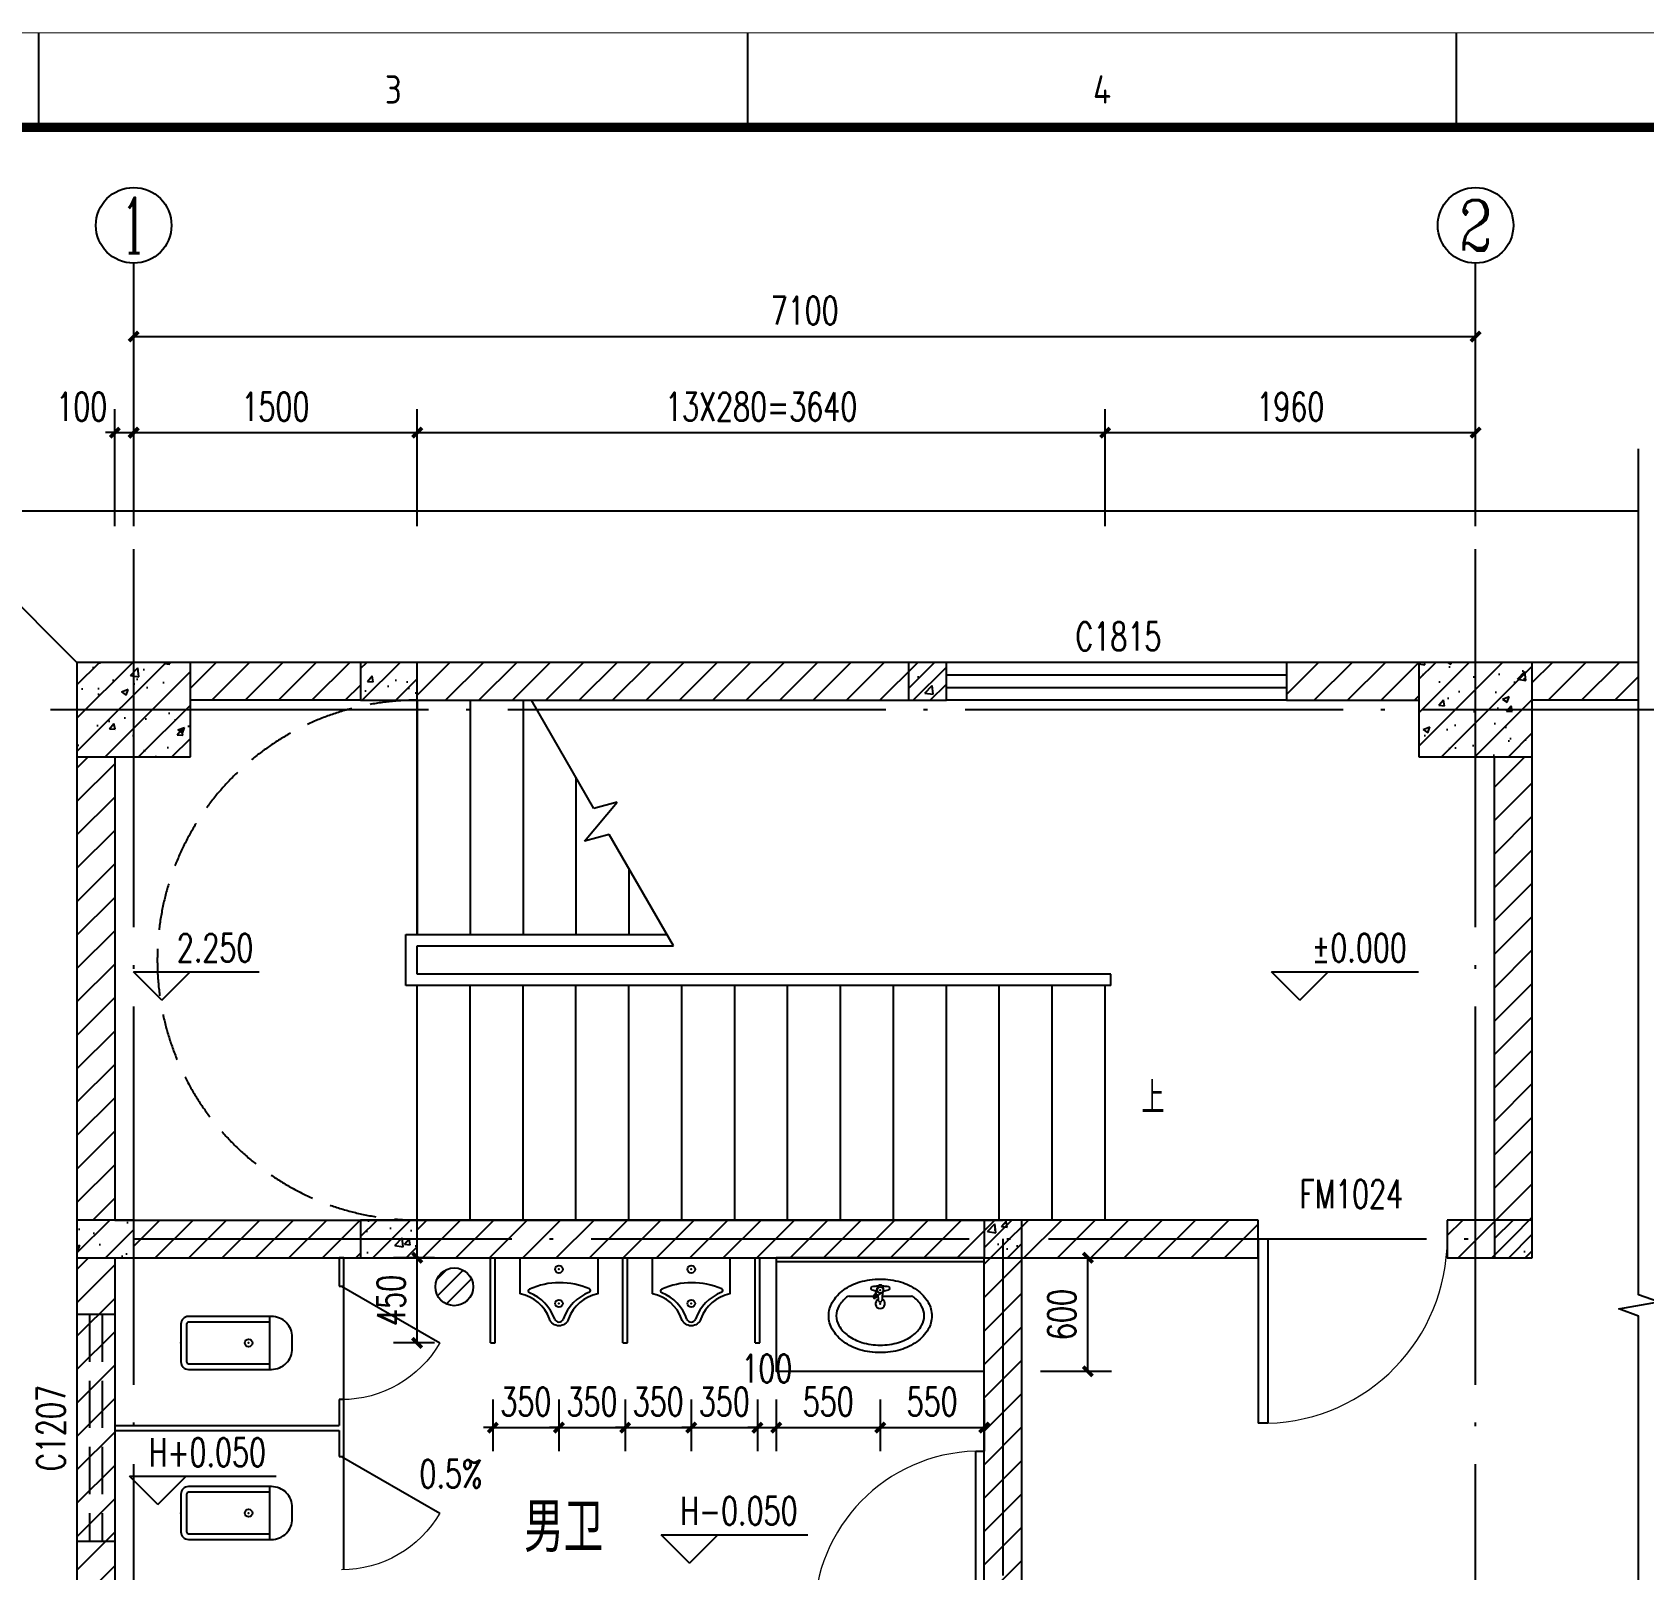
# Model space of a CAD drawing. Extents: x -93062 to 326984, y -142534 to 91021.
# Drawn here: x 149106 to 157633, y -11609 to -3476 of the extents above; entities that cross this region are included whole.
import ezdxf
from ezdxf.enums import TextEntityAlignment as Align

# ---------------------------------------------------------------- set-up
doc = ezdxf.new("R2010")
doc.units = 0
doc.header["$LTSCALE"] = 1000
doc.header["$MEASUREMENT"] = 0
doc.linetypes.add('DASH', pattern=[0.35, 0.25, -0.1])
doc.linetypes.add('DOTE', pattern=[2.42, 2, -0.2, 0.02, -0.2])
doc.layers.get('0').update_dxf_attribs({"color": 8})
doc.layers.get('Defpoints').update_dxf_attribs({"color": 8})
for name, color, linetype in [('AXIS', 8, 'Continuous'), ('AXIS_TEXT', 8, 'Continuous'), ('CENTRE LINE', 8, 'DOTE'), ('COLUMN', 8, 'Continuous'), ('DIM_ELEV', 8, 'Continuous'), ('DIM_SYMB', 8, 'Continuous'), ('DOTE', 8, 'DOTE'), ('GROUND', 8, 'Continuous'), ('LATRINE', 8, 'Continuous'), ('LVTRY', 8, 'Continuous'), ('PUB_DIM', 8, 'Continuous'), ('PUB_HATCH', 8, 'Continuous'), ('PUB_TEXT', 8, 'Continuous'), ('STAIR', 8, 'Continuous'), ('TEXT', 8, 'Continuous'), ('WALL', 8, 'Continuous'), ('WINDOW', 8, 'Continuous'), ('WINDOW_TEXT', 8, 'Continuous')]:
    doc.layers.add(name, color=color, linetype=linetype)
doc.styles.add('_TCH_AXIS', font='COMPLEX', dxfattribs={"bigfont": 'GBCBIG'})
doc.styles.add('_TCH_DIM', font='SIMPLEX', dxfattribs={"bigfont": 'GBCBIG'})
doc.styles.add('_TCH_DIM_T3', font='SIMPLEX', dxfattribs={"width": 0.705882, "bigfont": 'GBCBIG'})
doc.styles.add('_TCH_WINDOW', font='SIMPLEX', dxfattribs={"bigfont": 'GBCBIG'})
doc.styles.add('HZTXT', font='geditxt.shx', dxfattribs={"width": 0.8, "bigfont": 'hztxt1.shx'})
doc.styles.get("Standard").update_dxf_attribs({"font": 'gbenor.shx', "bigfont": 'gbcbig.shx'})
doc.styles.add('TK', font='GEDITXT.SHX', dxfattribs={"width": 0.85, "height": 3.5, "bigfont": 'DXT.SHX'})
doc.dimstyles.new('_TCH_ARCH&&50', dxfattribs={"dimtxt": 148.75, "dimasz": 50, "dimexe": 125, "dimexo": 150, "dimgap": 63.125, "dimtad": 1, "dimdec": 0, "dimzin": 0, "dimdsep": 46, "dimtxsty": '_TCH_DIM_T3', "dimblk": 'ARCHTICK', "dimcen": 0.09, "dimazin": 2, "dimtfac": 1, "dimtdec": 0, "dimtix": 1, "dimtmove": 2, "dimatfit": 3, "dimfxl": 1, "dimtolj": 1, "dimtzin": 0, "dimarcsym": 0})
pattern_1 = [(45, (0, 89.76), (-88.38838, 88.38838), [])]
pattern_2 = [(45, (0, 0), (-88.38835, 88.38835), []), (50, (0, 0), (358.6301, -31.37607), [37.5, -412.5]), (355, (0, 0), (-69.3757, 376.0961), [30, -330]), (100.4514, (29.9, -2.6), (289.2547, 344.7198), [31.8701, -350.57106]), (46.1842, (0, 100), (533.6205, -82.7595), [56.25, -618.75]), (96.6356, (44.47, 93.1), (467.3314, 487.059), [47.8051, -525.8565]), (351.1842, (0, 100), (467.331, 487.0593), [45, -495]), (21, (50, 75), (298.4535, -201.30945), [37.5, -412.5]), (326, (50, 75), (121.6577, 362.575), [30, -330]), (71.4514, (74.87, 58.22), (420.1113, 161.26525), [31.8701, -350.57106]), (37.5, (0, 0), (6.07993, 166.44693), [0, -326, 0, -335, 0, -331.25]), (7.5, (0, 0), (131.53477, 197.20586), [0, -191, 0, -318.5, 0, -126.25]), (327.5, (-111.5, 0), (266.91122, -11.27744), [0, -125, 0, -390, 0, -517.5]), (317.5, (-161.5, 0), (291.5931, 50.0525), [0, -162.5, 0, -259, 0, -367.5])]

# ---------------------------------------------------------------- blocks, each defined once
blk = doc.blocks.new('GEDI_WK_A11')
at = {"color": 3}
for p, q in [((150, 584), (150, 594)), ((225, 584), (225, 594)), ((300, 584), (300, 594))]:
    blk.add_line(p, q, dxfattribs=at)
for points, const_width in [([(0, 0), (1050, 0), (1050, 594), (0, 594)], 0.1), ([(25, 10), (1040, 10), (1040, 584), (25, 584)], 1)]:
    blk.add_lwpolyline(points, close=True, dxfattribs=dict(at, const_width=const_width))
for s, p in [('3', (187.5, 588)), ('4', (262.5, 588))]:
    blk.add_text(s, height=3, dxfattribs=at).set_placement(p, align=Align.MIDDLE)
blk = doc.blocks.new('A$C024A6866')
blk.add_blockref('GEDI_WK_A11', (0, 0))
at = {"style": 'TK', "width": 0.85}
for tag, height, p in [('PROJECTNAME', 4.75, (985, 44)), ('PHASE', 4, (1027, 44)), ('DRAWINGNAME', 4.75, (995, 31))]:
    blk.add_attdef(tag, text='', height=height, dxfattribs=at).set_placement(p, align=Align.MIDDLE_CENTER)
for tag, p, height in [('APPROVE', (872, 32.75), 3.5), ('DESIGN', (917, 32.75), 3.5), ('REVIEW1', (872, 25.75), 3.5), ('DRAW', (917, 25.75), 3.5), ('REVIEW2', (872, 18.75), 3.5), ('PROPORTION', (917, 18.75), 3.5), ('DRAWINGNUMBER', (967, 18.5), 4), ('CHECK', (872, 11.75), 3.5), ('DATE', (917, 11.75), 3.5), ('VERSION', (1033, 11.75), 3.5)]:
    blk.add_attdef(tag, p, '', height=height, dxfattribs=at)
blk = doc.blocks.new('sgdsg')
at = {"xscale": 50, "yscale": 50, "zscale": 50}
blk.add_blockref('A$C024A6866', (-52500, 0), dxfattribs=at)
blk = doc.blocks.new('_ArchTick')
at = {"color": 0, "linetype": 'ByBlock', "const_width": 0.4}
blk.add_lwpolyline([(-0.5, -0.5), (0.5, 0.5)], dxfattribs=at)
blk = doc.blocks.new('*D871')
at = {"layer": 'Defpoints', "color": 0, "transparency": 16777216}
for p in [(154291.7, -9958.9), (154692, -9958.9), (154291.7, -10558.9)]:
    blk.add_point(p, dxfattribs=at)
at = {"layer": 'PUB_DIM', "color": 0, "lineweight": -2, "transparency": 16777216}
for p, q in [((154441.7, -9958.9), (154817, -9958.9)), ((154692, -10558.9), (154692, -9958.9)), ((154441.7, -10558.9), (154817, -10558.9))]:
    blk.add_line(p, q, dxfattribs=at)
at = {"layer": 'PUB_DIM', "color": 0, "lineweight": -2, "transparency": 16777216, "xscale": 50, "yscale": 50, "zscale": 50}
for p, rotation in [((154692, -9958.9), 90), ((154692, -10558.9), 270)]:
    blk.add_blockref('_ArchTick', p, dxfattribs=dict(at, rotation=rotation))
at = {"layer": 'PUB_DIM', "color": 0, "transparency": 16777216, "insert": (154554.5, -10258.9), "char_height": 148.75, "attachment_point": 5, "rotation": 90, "style": '_TCH_DIM_T3'}
blk.add_mtext('\\A1;600', dxfattribs=at)
blk = doc.blocks.new('*D872')
at = {"layer": 'Defpoints', "color": 0, "transparency": 16777216}
for p in [(151143.2, -9958.9), (151384, -9958.9), (151384, -10408.9)]:
    blk.add_point(p, dxfattribs=at)
at = {"layer": 'PUB_DIM', "color": 0, "lineweight": -2, "transparency": 16777216}
for p, q in [((151234, -9958.9), (151018.2, -9958.9)), ((151143.2, -10408.9), (151143.2, -9958.9)), ((151234, -10408.9), (151018.2, -10408.9))]:
    blk.add_line(p, q, dxfattribs=at)
at = {"layer": 'PUB_DIM', "color": 0, "lineweight": -2, "transparency": 16777216, "xscale": 50, "yscale": 50, "zscale": 50}
for p, rotation in [((151143.2, -9958.9), 90), ((151143.2, -10408.9), 270)]:
    blk.add_blockref('_ArchTick', p, dxfattribs=dict(at, rotation=rotation))
at = {"layer": 'PUB_DIM', "color": 0, "transparency": 16777216, "insert": (151005.7, -10183.9), "char_height": 148.75, "attachment_point": 5, "rotation": 90, "style": '_TCH_DIM_T3'}
blk.add_mtext('\\A1;450', dxfattribs=at)
blk = doc.blocks.new('*D873')
at = {"layer": 'Defpoints', "color": 0, "transparency": 16777216}
for p in [(151543.2, -10558.9), (151893.2, -10558.9), (151893.2, -10857)]:
    blk.add_point(p, dxfattribs=at)
at = {"layer": 'PUB_DIM', "color": 0, "lineweight": -2, "transparency": 16777216}
for p, q in [((151543.2, -10708.9), (151543.2, -10982)), ((151893.2, -10708.9), (151893.2, -10982)), ((151543.2, -10857), (151493.2, -10857)), ((151543.2, -10857), (151893.2, -10857)), ((151893.2, -10857), (151943.2, -10857))]:
    blk.add_line(p, q, dxfattribs=at)
at = {"layer": 'PUB_DIM', "color": 0, "lineweight": -2, "transparency": 16777216, "xscale": 50, "yscale": 50, "zscale": 50}
blk.add_blockref('_ArchTick', (151543.2, -10857), dxfattribs=at)
at = {"layer": 'PUB_DIM', "color": 0, "lineweight": -2, "transparency": 16777216, "xscale": 50, "yscale": 50, "zscale": 50, "rotation": 180}
blk.add_blockref('_ArchTick', (151893.2, -10857), dxfattribs=at)
at = {"layer": 'PUB_DIM', "color": 0, "transparency": 16777216, "insert": (151718.2, -10719.5), "char_height": 148.75, "attachment_point": 5, "style": '_TCH_DIM_T3'}
blk.add_mtext('\\A1;350', dxfattribs=at)
blk = doc.blocks.new('*D874')
at = {"layer": 'Defpoints', "color": 0, "transparency": 16777216}
for p in [(151893.2, -10558.9), (152243.2, -10558.9), (152243.2, -10857)]:
    blk.add_point(p, dxfattribs=at)
at = {"layer": 'PUB_DIM', "color": 0, "lineweight": -2, "transparency": 16777216}
for p, q in [((151893.2, -10708.9), (151893.2, -10982)), ((152243.2, -10708.9), (152243.2, -10982)), ((151893.2, -10857), (151843.2, -10857)), ((151893.2, -10857), (152243.2, -10857)), ((152243.2, -10857), (152293.2, -10857))]:
    blk.add_line(p, q, dxfattribs=at)
at = {"layer": 'PUB_DIM', "color": 0, "lineweight": -2, "transparency": 16777216, "xscale": 50, "yscale": 50, "zscale": 50}
blk.add_blockref('_ArchTick', (151893.2, -10857), dxfattribs=at)
at = {"layer": 'PUB_DIM', "color": 0, "lineweight": -2, "transparency": 16777216, "xscale": 50, "yscale": 50, "zscale": 50, "rotation": 180}
blk.add_blockref('_ArchTick', (152243.2, -10857), dxfattribs=at)
at = {"layer": 'PUB_DIM', "color": 0, "transparency": 16777216, "insert": (152068.2, -10719.5), "char_height": 148.75, "attachment_point": 5, "style": '_TCH_DIM_T3'}
blk.add_mtext('\\A1;350', dxfattribs=at)
blk = doc.blocks.new('*D875')
at = {"layer": 'Defpoints', "color": 0, "transparency": 16777216}
for p in [(152243.2, -10558.9), (152593.2, -10558.9), (152593.2, -10857)]:
    blk.add_point(p, dxfattribs=at)
at = {"layer": 'PUB_DIM', "color": 0, "lineweight": -2, "transparency": 16777216}
for p, q in [((152243.2, -10708.9), (152243.2, -10982)), ((152593.2, -10708.9), (152593.2, -10982)), ((152243.2, -10857), (152193.2, -10857)), ((152243.2, -10857), (152593.2, -10857)), ((152593.2, -10857), (152643.2, -10857))]:
    blk.add_line(p, q, dxfattribs=at)
at = {"layer": 'PUB_DIM', "color": 0, "lineweight": -2, "transparency": 16777216, "xscale": 50, "yscale": 50, "zscale": 50}
blk.add_blockref('_ArchTick', (152243.2, -10857), dxfattribs=at)
at = {"layer": 'PUB_DIM', "color": 0, "lineweight": -2, "transparency": 16777216, "xscale": 50, "yscale": 50, "zscale": 50, "rotation": 180}
blk.add_blockref('_ArchTick', (152593.2, -10857), dxfattribs=at)
at = {"layer": 'PUB_DIM', "color": 0, "transparency": 16777216, "insert": (152418.2, -10719.5), "char_height": 148.75, "attachment_point": 5, "style": '_TCH_DIM_T3'}
blk.add_mtext('\\A1;350', dxfattribs=at)
blk = doc.blocks.new('*D876')
at = {"layer": 'Defpoints', "color": 0, "transparency": 16777216}
for p in [(152593.2, -10558.9), (152943.2, -10558.9), (152943.2, -10857)]:
    blk.add_point(p, dxfattribs=at)
at = {"layer": 'PUB_DIM', "color": 0, "lineweight": -2, "transparency": 16777216}
for p, q in [((152593.2, -10708.9), (152593.2, -10982)), ((152943.2, -10708.9), (152943.2, -10982)), ((152593.2, -10857), (152543.2, -10857)), ((152593.2, -10857), (152943.2, -10857)), ((152943.2, -10857), (152993.2, -10857))]:
    blk.add_line(p, q, dxfattribs=at)
at = {"layer": 'PUB_DIM', "color": 0, "lineweight": -2, "transparency": 16777216, "xscale": 50, "yscale": 50, "zscale": 50}
blk.add_blockref('_ArchTick', (152593.2, -10857), dxfattribs=at)
at = {"layer": 'PUB_DIM', "color": 0, "lineweight": -2, "transparency": 16777216, "xscale": 50, "yscale": 50, "zscale": 50, "rotation": 180}
blk.add_blockref('_ArchTick', (152943.2, -10857), dxfattribs=at)
at = {"layer": 'PUB_DIM', "color": 0, "transparency": 16777216, "insert": (152768.2, -10719.5), "char_height": 148.75, "attachment_point": 5, "style": '_TCH_DIM_T3'}
blk.add_mtext('\\A1;350', dxfattribs=at)
blk = doc.blocks.new('*D877')
at = {"layer": 'Defpoints', "color": 0, "transparency": 16777216}
for p in [(152943.2, -10558.9), (153043.2, -10558.9), (153043.2, -10857)]:
    blk.add_point(p, dxfattribs=at)
at = {"layer": 'PUB_DIM', "color": 0, "lineweight": -2, "transparency": 16777216}
for p, q in [((152943.2, -10708.9), (152943.2, -10982)), ((153043.2, -10708.9), (153043.2, -10982)), ((152943.2, -10857), (152893.2, -10857)), ((152943.2, -10857), (153043.2, -10857)), ((153043.2, -10857), (153093.2, -10857))]:
    blk.add_line(p, q, dxfattribs=at)
at = {"layer": 'PUB_DIM', "color": 0, "lineweight": -2, "transparency": 16777216, "xscale": 50, "yscale": 50, "zscale": 50}
blk.add_blockref('_ArchTick', (152943.2, -10857), dxfattribs=at)
at = {"layer": 'PUB_DIM', "color": 0, "lineweight": -2, "transparency": 16777216, "xscale": 50, "yscale": 50, "zscale": 50, "rotation": 180}
blk.add_blockref('_ArchTick', (153043.2, -10857), dxfattribs=at)
at = {"layer": 'PUB_DIM', "color": 0, "transparency": 16777216, "insert": (152993.2, -10544.5), "char_height": 148.75, "attachment_point": 5, "style": '_TCH_DIM_T3'}
blk.add_mtext('\\A1;100', dxfattribs=at)
blk = doc.blocks.new('*D878')
at = {"layer": 'Defpoints', "color": 0, "transparency": 16777216}
for p in [(153043.2, -10558.9), (153593.2, -10558.9), (153593.2, -10857)]:
    blk.add_point(p, dxfattribs=at)
at = {"layer": 'PUB_DIM', "color": 0, "lineweight": -2, "transparency": 16777216}
for p, q in [((153043.2, -10708.9), (153043.2, -10982)), ((153593.2, -10708.9), (153593.2, -10982)), ((153043.2, -10857), (153593.2, -10857))]:
    blk.add_line(p, q, dxfattribs=at)
at = {"layer": 'PUB_DIM', "color": 0, "lineweight": -2, "transparency": 16777216, "xscale": 50, "yscale": 50, "zscale": 50, "rotation": 180}
blk.add_blockref('_ArchTick', (153043.2, -10857), dxfattribs=at)
at = {"layer": 'PUB_DIM', "color": 0, "lineweight": -2, "transparency": 16777216, "xscale": 50, "yscale": 50, "zscale": 50}
blk.add_blockref('_ArchTick', (153593.2, -10857), dxfattribs=at)
at = {"layer": 'PUB_DIM', "color": 0, "transparency": 16777216, "insert": (153318.2, -10719.5), "char_height": 148.75, "attachment_point": 5, "style": '_TCH_DIM_T3'}
blk.add_mtext('\\A1;550', dxfattribs=at)
blk = doc.blocks.new('*D879')
at = {"layer": 'Defpoints', "color": 0, "transparency": 16777216}
for p in [(153593.2, -10558.9), (154143.2, -10558.9), (154143.2, -10857)]:
    blk.add_point(p, dxfattribs=at)
at = {"layer": 'PUB_DIM', "color": 0, "lineweight": -2, "transparency": 16777216}
for p, q in [((153593.2, -10708.9), (153593.2, -10982)), ((154143.2, -10708.9), (154143.2, -10982)), ((153593.2, -10857), (154143.2, -10857))]:
    blk.add_line(p, q, dxfattribs=at)
at = {"layer": 'PUB_DIM', "color": 0, "lineweight": -2, "transparency": 16777216, "xscale": 50, "yscale": 50, "zscale": 50, "rotation": 180}
blk.add_blockref('_ArchTick', (153593.2, -10857), dxfattribs=at)
at = {"layer": 'PUB_DIM', "color": 0, "lineweight": -2, "transparency": 16777216, "xscale": 50, "yscale": 50, "zscale": 50}
blk.add_blockref('_ArchTick', (154143.2, -10857), dxfattribs=at)
at = {"layer": 'PUB_DIM', "color": 0, "transparency": 16777216, "insert": (153868.2, -10719.5), "char_height": 148.75, "attachment_point": 5, "style": '_TCH_DIM_T3'}
blk.add_mtext('\\A1;550', dxfattribs=at)
blk = doc.blocks.new('*D904')
at = {"layer": 'AXIS', "color": 0, "lineweight": -2, "transparency": 16777216}
for p, q in [((149543.2, -6088.5), (149543.2, -5468.6)), ((149643.2, -6088.5), (149643.2, -5468.6)), ((149543.2, -5593.6), (149493.2, -5593.6)), ((149543.2, -5593.6), (149643.2, -5593.6)), ((149643.2, -5593.6), (149693.2, -5593.6))]:
    blk.add_line(p, q, dxfattribs=at)
at = {"layer": 'Defpoints', "color": 0, "transparency": 16777216}
for p in [(149643.2, -5593.6), (149543.2, -6238.5), (149643.2, -6238.5)]:
    blk.add_point(p, dxfattribs=at)
at = {"layer": 'AXIS', "color": 0, "lineweight": -2, "transparency": 16777216, "xscale": 50, "yscale": 50, "zscale": 50}
blk.add_blockref('_ArchTick', (149543.2, -5593.6), dxfattribs=at)
at = {"layer": 'AXIS', "color": 0, "lineweight": -2, "transparency": 16777216, "xscale": 50, "yscale": 50, "zscale": 50, "rotation": 180}
blk.add_blockref('_ArchTick', (149643.2, -5593.6), dxfattribs=at)
at = {"layer": 'AXIS', "color": 0, "transparency": 16777216, "insert": (149368.2, -5456.1), "char_height": 148.75, "attachment_point": 5, "style": '_TCH_DIM_T3'}
blk.add_mtext('\\A1;100', dxfattribs=at)
blk = doc.blocks.new('*D905')
at = {"layer": 'AXIS', "color": 0, "lineweight": -2, "transparency": 16777216}
for p, q in [((149643.2, -6088.5), (149643.2, -5468.6)), ((151143.2, -6088.5), (151143.2, -5468.6)), ((149643.2, -5593.6), (151143.2, -5593.6))]:
    blk.add_line(p, q, dxfattribs=at)
at = {"layer": 'Defpoints', "color": 0, "transparency": 16777216}
for p in [(151143.2, -5593.6), (149643.2, -6238.5), (151143.2, -6238.5)]:
    blk.add_point(p, dxfattribs=at)
at = {"layer": 'AXIS', "color": 0, "lineweight": -2, "transparency": 16777216, "xscale": 50, "yscale": 50, "zscale": 50, "rotation": 180}
blk.add_blockref('_ArchTick', (149643.2, -5593.6), dxfattribs=at)
at = {"layer": 'AXIS', "color": 0, "lineweight": -2, "transparency": 16777216, "xscale": 50, "yscale": 50, "zscale": 50}
blk.add_blockref('_ArchTick', (151143.2, -5593.6), dxfattribs=at)
at = {"layer": 'AXIS', "color": 0, "transparency": 16777216, "insert": (150393.2, -5456.1), "char_height": 148.75, "attachment_point": 5, "style": '_TCH_DIM_T3'}
blk.add_mtext('\\A1;1500', dxfattribs=at)
blk = doc.blocks.new('*D906')
at = {"layer": 'AXIS', "color": 0, "lineweight": -2, "transparency": 16777216}
for p, q in [((151143.2, -6088.5), (151143.2, -5468.6)), ((154783.2, -6088.5), (154783.2, -5468.6)), ((151143.2, -5593.6), (154783.2, -5593.6))]:
    blk.add_line(p, q, dxfattribs=at)
at = {"layer": 'Defpoints', "color": 0, "transparency": 16777216}
for p in [(154783.2, -5593.6), (151143.2, -6238.5), (154783.2, -6238.5)]:
    blk.add_point(p, dxfattribs=at)
at = {"layer": 'AXIS', "color": 0, "lineweight": -2, "transparency": 16777216, "xscale": 50, "yscale": 50, "zscale": 50, "rotation": 180}
blk.add_blockref('_ArchTick', (151143.2, -5593.6), dxfattribs=at)
at = {"layer": 'AXIS', "color": 0, "lineweight": -2, "transparency": 16777216, "xscale": 50, "yscale": 50, "zscale": 50}
blk.add_blockref('_ArchTick', (154783.2, -5593.6), dxfattribs=at)
at = {"layer": 'AXIS', "color": 0, "transparency": 16777216, "insert": (152963.2, -5456.1), "char_height": 148.75, "attachment_point": 5, "style": '_TCH_DIM_T3'}
blk.add_mtext('\\A1;13X280=3640', dxfattribs=at)
blk = doc.blocks.new('*D907')
at = {"layer": 'AXIS', "color": 0, "lineweight": -2, "transparency": 16777216}
for p, q in [((154783.2, -6088.5), (154783.2, -5468.6)), ((156743.2, -6088.5), (156743.2, -5468.6)), ((154783.2, -5593.6), (156743.2, -5593.6))]:
    blk.add_line(p, q, dxfattribs=at)
at = {"layer": 'Defpoints', "color": 0, "transparency": 16777216}
for p in [(156743.2, -5593.6), (154783.2, -6238.5), (156743.2, -6238.5)]:
    blk.add_point(p, dxfattribs=at)
at = {"layer": 'AXIS', "color": 0, "lineweight": -2, "transparency": 16777216, "xscale": 50, "yscale": 50, "zscale": 50, "rotation": 180}
blk.add_blockref('_ArchTick', (154783.2, -5593.6), dxfattribs=at)
at = {"layer": 'AXIS', "color": 0, "lineweight": -2, "transparency": 16777216, "xscale": 50, "yscale": 50, "zscale": 50}
blk.add_blockref('_ArchTick', (156743.2, -5593.6), dxfattribs=at)
at = {"layer": 'AXIS', "color": 0, "transparency": 16777216, "insert": (155763.2, -5456.1), "char_height": 148.75, "attachment_point": 5, "style": '_TCH_DIM_T3'}
blk.add_mtext('\\A1;1960', dxfattribs=at)
blk = doc.blocks.new('*D908')
at = {"layer": 'AXIS', "color": 0, "lineweight": -2, "transparency": 16777216}
for p, q in [((149643.2, -6088.5), (149643.2, -4960.1)), ((156743.2, -6088.5), (156743.2, -4960.1)), ((149643.2, -5085.1), (156743.2, -5085.1))]:
    blk.add_line(p, q, dxfattribs=at)
at = {"layer": 'Defpoints', "color": 0, "transparency": 16777216}
for p in [(156743.2, -5085.1), (149643.2, -6238.5), (156743.2, -6238.5)]:
    blk.add_point(p, dxfattribs=at)
at = {"layer": 'AXIS', "color": 0, "lineweight": -2, "transparency": 16777216, "xscale": 50, "yscale": 50, "zscale": 50, "rotation": 180}
blk.add_blockref('_ArchTick', (149643.2, -5085.1), dxfattribs=at)
at = {"layer": 'AXIS', "color": 0, "lineweight": -2, "transparency": 16777216, "xscale": 50, "yscale": 50, "zscale": 50}
blk.add_blockref('_ArchTick', (156743.2, -5085.1), dxfattribs=at)
at = {"layer": 'AXIS', "color": 0, "transparency": 16777216, "insert": (153193.2, -4947.6), "char_height": 148.75, "attachment_point": 5, "style": '_TCH_DIM_T3'}
blk.add_mtext('\\A1;7100', dxfattribs=at)
blk = doc.blocks.new('$DorLib2D$00000001')
for p, q in [((0.45, 0.975), (0.5, 0.975)), ((0.45, 0), (0.45, 0.975)), ((0.5, 0), (0.5, 0.975)), ((0.5, 0), (0.45, 0))]:
    blk.add_line(p, q)
at = {"lineweight": 13}
blk.add_arc((0.475, 0), 0.975, 91.46928, 180, dxfattribs=at)
blk = doc.blocks.new('$lvtry$00000222')
at = {"color": 0, "elevation": 0}
blk.add_lwpolyline([(-205, -190.7), (-205, 0), (205, 0), (205, -190.7, 0.268068), (50.8, -323.5, -0.317765), (0, -359.6, -0.317765), (-50.8, -323.5, 0.268068)], format="xyb", close=True, dxfattribs=at)
at = {"color": 0}
for centre in [(0, -60.4, 0), (0, -241.6, 0)]:
    blk.add_circle(centre, 20, dxfattribs=at)
for centre, radius, start, end in [((-152.2, -175, 0), 10, 114.10839, 248.1394), ((5.1, -526.4, 0), 395, 66.66751, 114.10839), ((157.6, -172.9, 0), 10, 290.49411, 66.66751), ((-242.8, -400.9, 0), 233.4, 19.26394, 68.1394), ((242.8, -400.9, 0), 233.4, 110.49411, 160.73606), ((0.2, -316, 0), 24, 199.26394, 269.49984), ((-0.2, -316, 0), 24, 270.50016, 340.73606)]:
    blk.add_arc(centre, radius, start, end, dxfattribs=at)
for p in [(0, -60.4, 0), (0, -241.6, 0)]:
    blk.add_point(p, dxfattribs=at)
blk = doc.blocks.new('$lvtry$00000195')
at = {"color": 0}
for p, q in [((-16.7, -58.3), (-16.7, -48.5)), ((16.7, -58.3), (16.7, -48.5)), ((-165.2, -91.4), (-34.4, -91.4)), ((-16.2, -91.4), (-11, -91.4)), ((11, -91.4), (165.2, -91.4))]:
    blk.add_line(p, q, dxfattribs=at)
blk.add_lwpolyline([(272.6, -194.7, -0.132138), (253.6, -265.6, -0.106661), (192.8, -332.4, -0.083339), (107.9, -373.9, -0.072039), (0, -389.5, -0.072039), (-107.9, -373.9, -0.083339), (-192.8, -332.4, -0.106661), (-253.6, -265.6, -0.132138), (-272.6, -194.7, -0.132138), (-253.6, -123.9, -0.106661), (-192.8, -57, -0.083339), (-107.9, -15.6, -0.072039), (0, 0, -0.072039), (107.9, -15.6, -0.083339), (192.8, -57, -0.106661), (253.6, -123.9, -0.132138)], format="xyb", close=True, dxfattribs=at)
blk.add_circle((0, -58.3), 16.7, dxfattribs=at)
for centre, radius, start, end in [((-40.2, -49.1), 10.1, 106.60956, 258.16482), ((-64.3, 218.4), 258.7, 274.70692, 282.37316), ((-74.6, -228.5), 172.6, 71.36005, 79.18732), ((-171, 3.5), 166.2, 324.84107, 338.13372), ((-171, 3.5), 169.7, 324.84107, 331.35233), ((100.4, -209.9), 169.7, 132.31406, 138.82532), ((100.4, -209.9), 166.2, 125.53268, 138.82532), ((-12.3, -73.9), 10.6, 201.89238, 261.77402), ((0, -48.5), 16.7, 0, 180), ((64.3, 218.4), 258.7, 257.62684, 265.29308), ((381.1, -130.7), 372.2, 170.10083, 177.60176), ((74.6, -228.5), 172.6, 100.81268, 110.41907), ((40.2, -49.1), 10.1, 281.83518, 73.39044), ((-131.4, -194.7), 101.2, 149.8906, 180), ((-68.3, -231.3), 174.2, 128.92569, 149.8906), ((-165.2, -111.4), 20, 90, 128.92569), ((-28.9, -95.1), 6.77, 155.34398, 308.32242), ((-28.9, -95.1), 3.37, 155.34398, 308.32242), ((0, -130.7), 25, 112.516, 67.484), ((-381.1, -130.7), 372.2, 2.39824, 6.76269), ((0, -111.5), 9.9, 201.78369, 338.21631), ((165.2, -111.4), 20, 51.07431, 90), ((165.2, -111.4), 20, 51.07431, 90), ((68.3, -231.3), 174.2, 30.1094, 51.07431), ((131.4, -194.7), 101.2, 0, 30.1094), ((-131.4, -194.7), 101.2, 180, 210.1094), ((-68.3, -158.1), 174.2, 210.1094, 234.46232), ((68.3, -158.1), 174.2, 305.53768, 329.8906), ((131.4, -194.7), 101.2, 329.8906, 0), ((-27, -100.3), 245.2, 234.46232, 253.51826), ((0, -9.1), 340.4, 253.51826, 270), ((0, -9.1), 340.4, 270, 286.48174), ((27, -100.3), 245.2, 286.48174, 305.53768)]:
    blk.add_arc(centre, radius, start, end, dxfattribs=at)
for p in [(0, -58.3), (0, -130.7)]:
    blk.add_point(p, dxfattribs=at)
blk = doc.blocks.new('$TCHSYS$WIN2D')
for p, q in [((-0.5, 0.5), (0.5, 0.5)), ((0.5, 0.1667), (-0.5, 0.1667)), ((0.5, -0.1667), (-0.5, -0.1667)), ((-0.5, -0.5), (0.5, -0.5))]:
    blk.add_line(p, q)
blk = doc.blocks.new('$lvtry$00000200')
at = {"color": 0}
for p, q in [((-109.8, -40, 0), (-109.8, -469.7, 0)), ((99.8, -30, 0), (-99.8, -30, 0)), ((109.8, -469.7, 0), (109.8, -40, 0))]:
    blk.add_line(p, q, dxfattribs=at)
at = {"color": 0, "elevation": 0}
blk.add_lwpolyline([(99.8, 0), (-99.8, 0, 0.414214), (-139.8, -40), (-139.8, -479.7, 0.414214), (-29.8, -589.7), (29.8, -589.7, 0.414214), (139.8, -479.7), (139.8, -40, 0.414214)], format="xyb", close=True, dxfattribs=at)
blk.add_lwpolyline([(139.8, -469.7), (-139.8, -469.7)], dxfattribs=at)
at = {"color": 0}
blk.add_circle((0, -358.6, 0), 20, dxfattribs=at)
for centre, start, end in [((-99.8, -40, 0), 90, 180), ((99.8, -40, 0), 0, 90)]:
    blk.add_arc(centre, 10, start, end, dxfattribs=at)
for p in [(0, 0), (0, -358.6, 0)]:
    blk.add_point(p, dxfattribs=at)
blk = doc.blocks.new('$TCHSYS$APDOOR2D')
blk.add_line((0.5, 0), (0, 0.866))
at = {"lineweight": 13}
blk.add_arc((0.5, 0), 1, 120, 180, dxfattribs=at)

msp = doc.modelspace()

# ---------------------------------------------------------------- hatches: boundary and pattern name
at = {"layer": 'LVTRY'}
h = msp.add_hatch(dxfattribs=at)
h.set_pattern_fill('ANSI31', color=256, scale=40)
h.set_pattern_definition([(45, (183077.5, -88431), (-44.90128, 44.90128), [])])
edge = h.paths.add_edge_path()
edge.add_arc((151339.5, -10112), 100, 0, 360)
at = {"layer": 'PUB_HATCH'}
h = msp.add_hatch(dxfattribs=at)
h.set_pattern_fill('钢筋混凝土', color=256, scale=50, style=0)
h.set_pattern_definition(pattern_2)
h.paths.add_polyline_path([(149343.2, -7308.9), (149943.2, -7308.9), (149943.2, -6808.9), (149343.2, -6808.9)])
h = msp.add_hatch(dxfattribs=at)
h.set_pattern_fill('普通砖', color=256, scale=50, style=0)
h.set_pattern_definition(pattern_1)
h.paths.add_polyline_path([(149943.2, -6808.9), (149943.2, -7008.9), (150843.2, -7008.9), (150843.2, -6808.9)])
h = msp.add_hatch(dxfattribs=at)
h.set_pattern_fill('钢筋混凝土', color=256, scale=50, style=0)
h.set_pattern_definition(pattern_2)
h.paths.add_polyline_path([(150843.2, -7008.9), (151143.2, -7008.9), (151143.2, -6808.9), (150843.2, -6808.9)])
h = msp.add_hatch(dxfattribs=at)
h.set_pattern_fill('普通砖', color=256, scale=50, style=0)
h.set_pattern_definition(pattern_1)
h.paths.add_polyline_path([(150993.2, -6808.9), (151143.2, -6808.9), (151143.2, -7008.9), (153943.5, -7008.9), (153943.5, -6808.9)])
h = msp.add_hatch(dxfattribs=at)
h.set_pattern_fill('钢筋混凝土', color=256, scale=50, style=0)
h.set_pattern_definition(pattern_2)
h.paths.add_polyline_path([(153943.5, -6808.9), (153743.5, -6808.9), (153743.5, -7008.9), (153943.5, -7008.9)])
h = msp.add_hatch(dxfattribs=at)
h.set_pattern_fill('普通砖', color=256, scale=50, style=0)
h.set_pattern_definition(pattern_1)
h.paths.add_polyline_path([(156443.2, -7008.9), (156443.2, -6808.9), (155743.5, -6808.9), (155743.5, -7008.9)])
h = msp.add_hatch(dxfattribs=at)
h.set_pattern_fill('钢筋混凝土', color=256, scale=50, style=0)
h.set_pattern_definition(pattern_2)
h.paths.add_polyline_path([(156443.2, -7308.9), (157043.2, -7308.9), (157043.2, -6808.9), (156443.2, -6808.9)])
h = msp.add_hatch(dxfattribs=at)
h.set_pattern_fill('普通砖', color=256, scale=50, style=0)
h.set_pattern_definition(pattern_1)
h.paths.add_polyline_path([(157043.2, -6808.9), (157043.2, -7008.9), (157606, -7008.9), (157606, -6808.9)])
h = msp.add_hatch(dxfattribs=at)
h.set_pattern_fill('普通砖', color=256, scale=50, style=0)
h.set_pattern_definition(pattern_1)
h.paths.add_polyline_path([(149343.2, -9858.9), (149343.2, -9758.9), (149543.2, -9758.9), (149543.2, -7308.9), (149343.2, -7308.9)])
h = msp.add_hatch(dxfattribs=at)
h.set_pattern_fill('普通砖', color=256, scale=50, style=0)
h.set_pattern_definition(pattern_1)
h.paths.add_polyline_path([(157043.2, -7308.9), (156843.2, -7308.9), (156843.2, -9758.9), (157043.2, -9958.9)])
h = msp.add_hatch(dxfattribs=at)
h.set_pattern_fill('钢筋混凝土', color=256, scale=50, style=0)
h.set_pattern_definition(pattern_2)
h.paths.add_polyline_path([(149343.2, -9958.9), (149643.2, -9958.9), (149643.2, -9758.9), (149343.2, -9758.9)])
h = msp.add_hatch(dxfattribs=at)
h.set_pattern_fill('普通砖', color=256, scale=50, style=0)
h.set_pattern_definition(pattern_1)
h.paths.add_polyline_path([(150843.2, -9958.9), (150843.2, -9758.9), (150993.2, -9758.9), (149643.2, -9758.9), (149643.2, -9958.9)])
h = msp.add_hatch(dxfattribs=at)
h.set_pattern_fill('钢筋混凝土', color=256, scale=50, style=0)
h.set_pattern_definition(pattern_2)
h.paths.add_polyline_path([(150843.2, -9958.9), (151143.2, -9958.9), (151143.2, -9758.9), (150843.2, -9758.9)])
h = msp.add_hatch(dxfattribs=at)
h.set_pattern_fill('普通砖', color=256, scale=50, style=0)
h.set_pattern_definition(pattern_1)
h.paths.add_polyline_path([(150993.2, -9758.9), (151143.2, -9758.9), (151143.2, -9958.9), (154143.2, -9958.9), (154243.2, -9892.3), (154243.2, -9758.9)])
h = msp.add_hatch(dxfattribs=at)
h.set_pattern_fill('钢筋混凝土', color=256, scale=50, style=0)
h.set_pattern_definition(pattern_2)
h.paths.add_polyline_path([(154343.2, -9758.9), (154143.2, -9758.9), (154143.2, -9958.9), (154343.2, -9958.9)])
h = msp.add_hatch(dxfattribs=at)
h.set_pattern_fill('普通砖', color=256, scale=50, style=0)
h.set_pattern_definition(pattern_1)
h.paths.add_polyline_path([(154343.2, -9958.9), (155593.2, -9958.9), (155593.2, -9758.9), (154243.2, -9758.9), (154243.2, -9892.3)])
h = msp.add_hatch(dxfattribs=at)
h.set_pattern_fill('普通砖', color=256, scale=50, style=0)
h.set_pattern_definition(pattern_1)
h.paths.add_polyline_path([(156843.2, -9758.9), (156593.2, -9758.9), (156593.2, -9958.9), (157043.2, -9958.9)])
h = msp.add_hatch(dxfattribs=at)
h.set_pattern_fill('钢筋混凝土', color=256, scale=50, style=0)
h.set_pattern_definition(pattern_2)
h.paths.add_polyline_path([(156843.2, -9758.9), (156843.2, -9958.9), (157043.2, -9958.9), (157043.2, -9758.9)])
h = msp.add_hatch(dxfattribs=at)
h.set_pattern_fill('普通砖', color=256, scale=50, style=0)
h.set_pattern_definition(pattern_1)
h.paths.add_polyline_path([(149543.2, -9958.9), (149343.2, -9958.9), (149343.2, -9858.9), (149343.2, -11858.9), (149476.6, -11858.9), (149543.2, -11758.9)])
h = msp.add_hatch(dxfattribs=at)
h.set_pattern_fill('普通砖', color=256, scale=50, style=0)
h.set_pattern_definition(pattern_1)
h.paths.add_polyline_path([(154209.9, -11858.9), (154343.2, -11858.9), (154343.2, -9958.9), (154243.2, -9892.3), (154143.2, -9958.9), (154143.2, -11758.9)])

# ---------------------------------------------------------------- linework, layer by layer
at = {"layer": 'AXIS'}
for p, q in [((149643.2, -5938.5), (149643.2, -4697)), ((156743.2, -5938.5), (156743.2, -4697)), ((157606, -7058.9), (159251.6, -7058.9))]:
    msp.add_line(p, q, dxfattribs=at)
for centre in [(149643.2, -4497), (156743.2, -4497)]:
    msp.add_circle(centre, 200, dxfattribs=at)
at = {"layer": 'CENTRE LINE'}
msp.add_line((149643.2, -9858.9), (156743.2, -9858.9), dxfattribs=at)
msp.add_lwpolyline([(154243.2, -14058.9), (154243.2, -9858.9)], dxfattribs=at)
at = {"layer": 'COLUMN'}
for p, q in [((149943.2, -6808.9), (149343.2, -6808.9)), ((149343.2, -6808.9), (149343.2, -7308.9)), ((149943.2, -7308.9), (149943.2, -6808.9)), ((151143.2, -6808.9), (150843.2, -6808.9)), ((150843.2, -6808.9), (150843.2, -7008.9)), ((151143.2, -7008.9), (151143.2, -6808.9)), ((153943.5, -6808.9), (153743.5, -6808.9)), ((153743.5, -6808.9), (153743.5, -7008.9)), ((153943.5, -7008.9), (153943.5, -6808.9)), ((157043.2, -6808.9), (156443.2, -6808.9)), ((156443.2, -6808.9), (156443.2, -7308.9)), ((157043.2, -7308.9), (157043.2, -6808.9)), ((150843.2, -7008.9), (151143.2, -7008.9)), ((153743.5, -7008.9), (153943.5, -7008.9)), ((149343.2, -7308.9), (149943.2, -7308.9)), ((156443.2, -7308.9), (157043.2, -7308.9)), ((149643.2, -9758.9), (149343.2, -9758.9)), ((149343.2, -9758.9), (149343.2, -9958.9)), ((149643.2, -9958.9), (149643.2, -9758.9)), ((151143.2, -9758.9), (150843.2, -9758.9)), ((150843.2, -9758.9), (150843.2, -9958.9)), ((151143.2, -9958.9), (151143.2, -9758.9)), ((154343.2, -9758.9), (154143.2, -9758.9)), ((154143.2, -9758.9), (154143.2, -9958.9)), ((154343.2, -9958.9), (154343.2, -9758.9)), ((156843.2, -9758.9), (156843.2, -9958.9)), ((157043.2, -9758.9), (156843.2, -9758.9)), ((157043.2, -9958.9), (157043.2, -9758.9)), ((149343.2, -9958.9), (149643.2, -9958.9)), ((150843.2, -9958.9), (151143.2, -9958.9)), ((154143.2, -9958.9), (154343.2, -9958.9)), ((156843.2, -9958.9), (157043.2, -9958.9))]:
    msp.add_line(p, q, dxfattribs=at)
at = {"layer": 'DIM_ELEV'}
for p, q in [((149792, -8595.5), (149642, -8445.5)), ((149642, -8445.5), (150306.5, -8445.5)), ((149792, -8595.5), (149942, -8445.5)), ((155814, -8595.5), (155664, -8445.5)), ((155664, -8445.5), (156440.5, -8445.5)), ((155814, -8595.5), (155964, -8445.5)), ((149771, -11264.5), (149621, -11114.5)), ((149621, -11114.5), (150397.5, -11114.5)), ((149771, -11264.5), (149921, -11114.5)), ((152583.5, -11574.5), (152433.5, -11424.5)), ((152433.5, -11424.5), (153210, -11424.5)), ((152583.5, -11574.5), (152733.5, -11424.5))]:
    msp.add_line(p, q, dxfattribs=at)
at = {"layer": 'DIM_SYMB'}
msp.add_lwpolyline([(157606, -14742.5), (157606, -10267), (157501, -10228.8), (157711, -10191.8), (157606, -10154.5), (157606, -5679)], dxfattribs=at)
for points in [[(154923.2, -9108.9, 0, 0, 0), (150343.2, -9108.9, 0, 0, 0), (150343.2, -7658.9, 0, 0, 0), (151833.2, -7658.9, 40, 0, 0), (151983.2, -7658.9, 0, 0, 0)], [(151323.5, -10975, 0, 0, 0), (151316.6, -10719.4, 40, 0, 0), (151312.5, -10569.5, 0, 0, 0)]]:
    msp.add_lwpolyline(points, format="xyseb", dxfattribs=at)
at = {"layer": 'DOTE'}
msp.add_line((146782.5, -7058.9), (157606, -7058.9), dxfattribs=at)
for points in [[(149643.2, -15470), (149643.2, -5445)], [(156743.2, -15470), (156743.2, -5445)]]:
    msp.add_lwpolyline(points, dxfattribs=at)
at = {"layer": 'GROUND'}
for p, q in [((157606, -6008.9), (148543.2, -6008.9)), ((149343.2, -6808.9), (148543.2, -6008.9)), ((157606, -6808.9), (157606, -6008.9)), ((150843.2, -6808.9), (149943.2, -6808.9)), ((153743.5, -6808.9), (151143.2, -6808.9)), ((156443.2, -6808.9), (153943.5, -6808.9)), ((157606, -6808.9), (157043.2, -6808.9)), ((149343.2, -7308.9), (149343.2, -9758.9)), ((149343.2, -9958.9), (149343.2, -11758.9))]:
    msp.add_line(p, q, dxfattribs=at)
at = {"layer": 'LATRINE'}
for p, q in [((150730.7, -9958.9), (150730.7, -10108.9)), ((150755.7, -9958.9), (150730.7, -9958.9)), ((150755.7, -10108.9), (150755.7, -9958.9)), ((151530.7, -10408.9), (151530.7, -9958.9)), ((151530.7, -9958.9), (151555.7, -9958.9)), ((151555.7, -10408.9), (151555.7, -9958.9)), ((152230.7, -10408.9), (152230.7, -9958.9)), ((152230.7, -9958.9), (152255.7, -9958.9)), ((152255.7, -10408.9), (152255.7, -9958.9)), ((152930.7, -10408.9), (152930.7, -9958.9)), ((152930.7, -9958.9), (152955.7, -9958.9)), ((152955.7, -10408.9), (152955.7, -9958.9)), ((150730.7, -10108.9), (150755.7, -10108.9)), ((150755.7, -10708.9, 400), (150755.7, -10108.9, 400)), ((151530.7, -10408.9), (151555.7, -10408.9)), ((152230.7, -10408.9), (152255.7, -10408.9)), ((152930.7, -10408.9), (152955.7, -10408.9)), ((150755.7, -10708.9), (150730.7, -10708.9)), ((150730.7, -10708.9), (150730.7, -10846.4)), ((150755.7, -10858.9), (150755.7, -10708.9)), ((149543.2, -10846.4), (150730.7, -10846.4)), ((149543.2, -10846.4), (149543.2, -10871.4)), ((149543.2, -10871.4), (150730.7, -10871.4)), ((150730.7, -10871.4), (150730.7, -11008.9)), ((150755.7, -11008.9), (150755.7, -10858.9)), ((150730.7, -11008.9), (150755.7, -11008.9)), ((150755.7, -11608.9, 400), (150755.7, -11008.9, 400))]:
    msp.add_line(p, q, dxfattribs=at)
at = {"layer": 'LVTRY'}
msp.add_line((153043.2, -9978.9), (154143.2, -9978.9), dxfattribs=at)
msp.add_lwpolyline([(154143.2, -9958.9), (153043.2, -9958.9), (153043.2, -10558.9), (154143.2, -10558.9)], close=True, dxfattribs=at)
msp.add_circle((151339.5, -10112), 100, dxfattribs=at)
at = {"layer": 'STAIR'}
for p, q in [((150843.2, -7008.9), (149943.2, -7008.9)), ((151143.2, -7008.9), (151748, -7008.9)), ((151143.2, -7008.9), (151143.2, -8248.9)), ((151143.2, -8248.9), (151143.2, -7008.9)), ((151423.2, -7008.9), (151423.2, -8248.9)), ((151703.2, -7008.9), (151703.2, -8248.9)), ((152078.3, -7581.1), (151748, -7008.9)), ((149543.2, -7308.9), (149543.2, -9758.9)), ((151983.2, -7416.4), (151983.2, -8248.9)), ((152027.8, -7754.4), (152200.7, -7548.3)), ((152200.7, -7548.3), (152078.3, -7581.1)), ((152158.2, -7719.5), (152027.8, -7754.4)), ((152498.5, -8308.9), (152158.2, -7719.5)), ((152263.2, -7901.4), (152263.2, -8248.9)), ((151083.2, -8518.9), (151083.2, -8248.9)), ((151083.2, -8248.9), (152463.9, -8248.9)), ((151143.2, -8308.9), (152498.5, -8308.9)), ((151143.2, -8458.9), (151143.2, -8308.9)), ((151143.2, -8308.9), (152498.5, -8308.9)), ((151143.2, -8458.9), (151143.2, -8308.9)), ((154813.2, -8518.9), (151083.2, -8518.9)), ((154783.2, -8458.9), (151143.2, -8458.9)), ((154813.2, -8458.9), (151143.2, -8458.9)), ((151143.2, -9758.9), (151143.2, -8518.9)), ((151143.2, -9758.9), (151143.2, -8518.9)), ((151423.2, -9758.9), (151423.2, -8518.9)), ((151703.2, -9758.9), (151703.2, -8518.9)), ((151983.2, -9758.9), (151983.2, -8518.9)), ((152263.2, -9758.9), (152263.2, -8518.9)), ((152543.2, -9758.9), (152543.2, -8518.9)), ((152823.2, -9758.9), (152823.2, -8518.9)), ((153103.2, -9758.9), (153103.2, -8518.9)), ((153383.2, -9758.9), (153383.2, -8518.9)), ((153663.2, -9758.9), (153663.2, -8518.9)), ((153943.2, -9758.9), (153943.2, -8518.9)), ((154223.2, -9758.9), (154223.2, -8518.9)), ((154503.2, -9758.9), (154503.2, -8518.9)), ((154783.2, -9758.9), (154783.2, -8518.9)), ((154813.2, -8518.9), (154813.2, -8458.9)), ((149543.2, -9758.9), (151143.2, -9758.9)), ((154143.2, -9758.9), (151143.2, -9758.9)), ((154783.2, -9758.9), (154343.2, -9758.9))]:
    msp.add_line(p, q, dxfattribs=at)
at = {"layer": 'STAIR', "color": 251, "linetype": 'DASH'}
msp.add_arc((151143.2, -8383.9), 1375, 90, 270, dxfattribs=at)
at = {"layer": 'WALL'}
for p, q in [((150843.2, -6808.9), (149943.2, -6808.9)), ((153943.5, -6808.9), (151143.2, -6808.9)), ((153943.5, -7008.9), (153943.5, -6808.9)), ((156443.2, -6808.9), (155743.5, -6808.9)), ((155743.5, -6808.9), (155743.5, -7008.9)), ((157606, -6808.9), (157043.2, -6808.9)), ((157606, -7008.9), (157606, -6808.9)), ((150843.2, -7008.9), (149943.2, -7008.9)), ((151143.2, -7008.9), (153943.5, -7008.9)), ((155743.5, -7008.9), (156443.2, -7008.9)), ((157606, -7008.9), (157043.2, -7008.9)), ((149343.2, -7308.9), (149343.2, -9758.9)), ((149543.2, -7308.9), (149543.2, -9758.9)), ((156843.2, -9758.9), (156843.2, -7308.9)), ((157043.2, -9958.9), (157043.2, -7308.9)), ((149643.2, -9758.9), (150843.2, -9758.9)), ((151143.2, -9758.9), (154243.2, -9758.9)), ((155593.2, -9758.9), (154243.2, -9758.9)), ((155593.2, -9958.9), (155593.2, -9758.9)), ((156843.2, -9758.9), (156593.2, -9758.9)), ((156593.2, -9758.9), (156593.2, -9958.9)), ((149343.2, -9958.9), (149343.2, -11858.9)), ((149543.2, -9958.9), (149543.2, -11758.9)), ((149643.2, -9958.9), (150843.2, -9958.9)), ((151143.2, -9958.9), (154143.2, -9958.9)), ((154143.2, -11758.9), (154143.2, -9958.9)), ((154343.2, -11858.9), (154343.2, -9958.9)), ((154343.2, -9958.9), (155593.2, -9958.9)), ((156593.2, -9958.9), (157043.2, -9958.9))]:
    msp.add_line(p, q, dxfattribs=at)
at = {"layer": 'WINDOW', "linetype": 'DASH'}
for p, q in [((149543.2, -10258.9, 800), (149343.2, -10258.9, 800)), ((149409.9, -10258.9, 800), (149409.9, -11458.9, 800)), ((149476.6, -10258.9, 800), (149476.6, -11458.9, 800)), ((149543.2, -11458.9, 800), (149343.2, -11458.9, 800))]:
    msp.add_line(p, q, dxfattribs=at)

# ---------------------------------------------------------------- block references
msp.add_blockref('sgdsg', (194142, -33178))
at = {"layer": 'LATRINE', "xscale": 600, "yscale": -600, "zscale": 25, "rotation": 90}
for p in [(150743.2, -10408.9), (150743.2, -11308.9)]:
    msp.add_blockref('$TCHSYS$APDOOR2D', p, dxfattribs=at)
at = {"layer": 'LVTRY'}
for name, p in [('$lvtry$00000222', (151893.2, -9958.9)), ('$lvtry$00000222', (152593.2, -9958.9)), ('$lvtry$00000195', (153593.2, -10071))]:
    msp.add_blockref(name, p, dxfattribs=at)
at = {"layer": 'LVTRY', "rotation": 90}
for p in [(149892.8, -10408.9), (149892.8, -11308.9)]:
    msp.add_blockref('$lvtry$00000200', p, dxfattribs=at)
at = {"layer": 'WINDOW'}
ref = msp.add_blockref('$TCHSYS$WIN2D', (154843.5, -6908.9), dxfattribs=dict(at, xscale=1800, yscale=200, zscale=1800, rotation=180))
ref.add_attrib('A', 'C1815', (154626, -6745.8), dxfattribs={"layer": 'WINDOW_TEXT', "height": 148.75, "style": '_TCH_WINDOW', "width": 0.705882})
ref = msp.add_blockref('$DorLib2D$00000001', (156093.2, -9858.9), dxfattribs=dict(at, xscale=-1000, yscale=-1000, zscale=-1000))
ref.add_attrib('A', 'FM1024', (155810.7, -9695.8), dxfattribs={"layer": 'WINDOW_TEXT', "height": 148.75, "style": '_TCH_WINDOW', "width": 0.705882})
ref = msp.add_blockref('$DorLib2D$00000001', (153693.2, -11858.9), dxfattribs=dict(at, xscale=900, yscale=900, zscale=900))
ref.add_attrib('A', 'M0921', (153470.7, -12170.8), dxfattribs={"layer": 'WINDOW_TEXT', "height": 148.75, "style": '_TCH_WINDOW', "width": 0.705882})

# ---------------------------------------------------------------- texts
at = {"layer": 'AXIS_TEXT', "style": '_TCH_AXIS'}
for s, height, p, p2 in [('1', 294.1, (149580.2, -4644.1), (149706.3, -4644.1)), ('2', 266.3, (156654.5, -4630.1), (156832, -4630.1))]:
    msp.add_text(s, height=height, dxfattribs=at).set_placement(p, p2, align=Align.FIT)
at = {"layer": 'PUB_TEXT', "style": '_TCH_DIM', "width": 0.705882}
for s, p in [('2.250', (149871.5, -8393)), ('%%P0.000', (155875.5, -8393)), ('H+0.050', (149722.5, -11062)), ('0.5%%%', (151154.9, -11176.2)), ('H-0.050', (152535, -11372))]:
    msp.add_text(s, height=148.75, dxfattribs=at).set_placement(p)
at = {"layer": 'PUB_TEXT', "style": '_TCH_DIM'}
msp.add_text('上', height=168.8, dxfattribs=at).set_placement((154975.7, -9196.4))
at = {"layer": 'TEXT', "style": 'HZTXT', "width": 0.8}
msp.add_text('男卫', height=262.5, dxfattribs=at).set_placement((151708.5, -11515.5))
at = {"layer": 'WINDOW_TEXT', "style": '_TCH_WINDOW', "width": 0.705882}
msp.add_text('C1207', height=148.75, rotation=90, dxfattribs=at).set_placement((149280.1, -11086.4))

# ---------------------------------------------------------------- dimensions: what is measured, and where the dimension line sits
at = {"layer": 'AXIS'}
for p1, p2, distance, picture, middle in [((149643.2, -6238.5), (156743.2, -6238.5), 1153.4, '*D908', (153193.2, -4947.6)), ((149643.2, -6238.5), (151143.2, -6238.5), 644.9, '*D905', (150393.2, -5456.1)), ((154783.2, -6238.5), (156743.2, -6238.5), 644.9, '*D907', (155763.2, -5456.1))]:
    dim = msp.add_aligned_dim(p1=p1, p2=p2, distance=distance, dimstyle='_TCH_ARCH&&50', dxfattribs=at)
    dim.commit()
    dim.dimension.update_dxf_attribs({"geometry": picture, "text_midpoint": middle})
dim = msp.add_linear_dim(base=(149643.2, -5593.6), p1=(149543.2, -6238.5), p2=(149643.2, -6238.5), angle=0, dimstyle='_TCH_ARCH&&50', dxfattribs=at)
dim.commit()
dim.dimension.update_dxf_attribs({"geometry": '*D904', "text_midpoint": (149368.2, -5456.1), "dimtype": 129})
dim = msp.add_aligned_dim(p1=(151143.2, -6238.5), p2=(154783.2, -6238.5), distance=644.9, text='13X280=3640', dimstyle='_TCH_ARCH&&50', dxfattribs=at)
dim.commit()
dim.dimension.update_dxf_attribs({"geometry": '*D906', "text_midpoint": (152963.2, -5456.1)})
at = {"layer": 'PUB_DIM'}
for p1, p2, distance, picture, middle in [((151384, -10408.9), (151384, -9958.9), 240.7, '*D872', (151005.7, -10183.9)), ((154291.7, -10558.9), (154291.7, -9958.9), -400.3, '*D871', (154554.5, -10258.9)), ((151543.2, -10558.9), (151893.2, -10558.9), -298.1, '*D873', (151718.2, -10719.5)), ((151893.2, -10558.9), (152243.2, -10558.9), -298.1, '*D874', (152068.2, -10719.5)), ((152243.2, -10558.9), (152593.2, -10558.9), -298.1, '*D875', (152418.2, -10719.5)), ((152593.2, -10558.9), (152943.2, -10558.9), -298.1, '*D876', (152768.2, -10719.5)), ((153043.2, -10558.9), (153593.2, -10558.9), -298.1, '*D878', (153318.2, -10719.5)), ((153593.2, -10558.9), (154143.2, -10558.9), -298.1, '*D879', (153868.2, -10719.5))]:
    dim = msp.add_aligned_dim(p1=p1, p2=p2, distance=distance, dimstyle='_TCH_ARCH&&50', dxfattribs=at)
    dim.commit()
    dim.dimension.update_dxf_attribs({"geometry": picture, "text_midpoint": middle})
dim = msp.add_linear_dim(base=(153043.2, -10857), p1=(152943.2, -10558.9), p2=(153043.2, -10558.9), angle=0, dimstyle='_TCH_ARCH&&50', dxfattribs=at)
dim.commit()
dim.dimension.update_dxf_attribs({"geometry": '*D877', "text_midpoint": (152993.2, -10544.5), "dimtype": 129})

doc.saveas('drawing.dxf')
